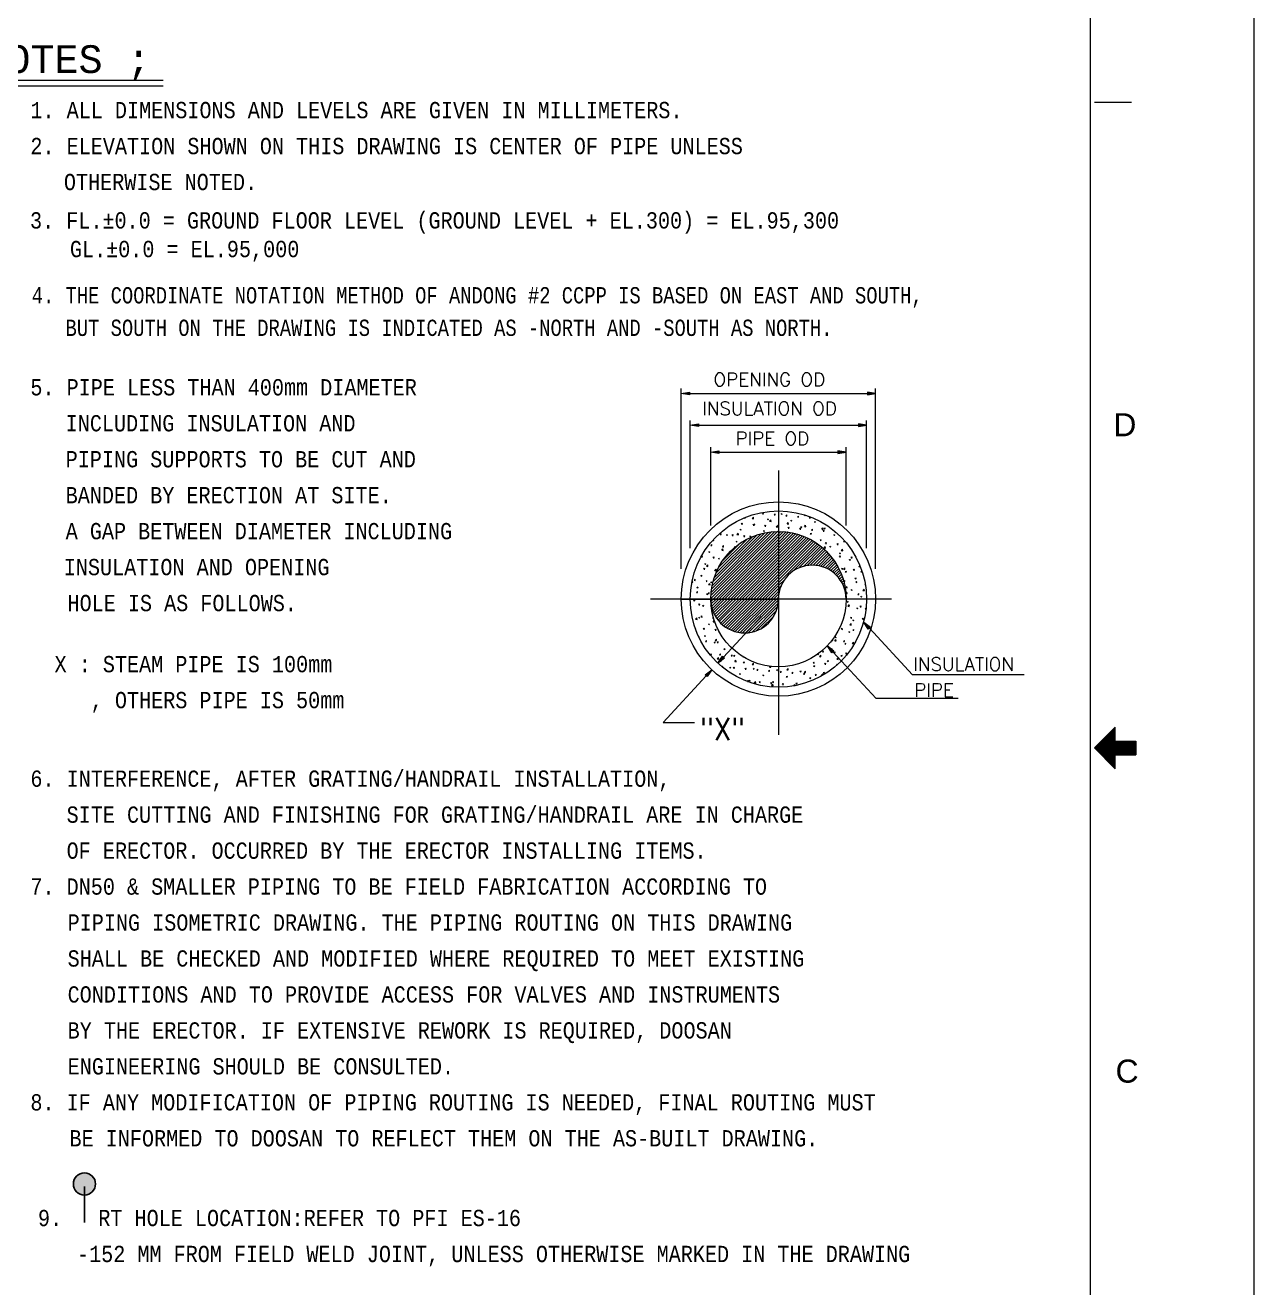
# Model space of a CAD drawing. Header units: inches. Extents: x 2203 to 3044, y -1 to 593.
# Drawn here: x 2855 to 3043.6, y 213.6 to 407.4 of the extents above; entities that cross this region are included whole.
import ezdxf
from ezdxf.enums import TextEntityAlignment as Align

# ---------------------------------------------------------------- set-up
doc = ezdxf.new("R2010")
doc.units = ezdxf.units.IN
doc.header["$MEASUREMENT"] = 0
for name, color, linetype in [('1', 7, 'Continuous'), ('13', 7, 'Continuous'), ('2', 2, 'Continuous'), ('3', 7, 'Continuous'), ('4', 7, 'Continuous'), ('BG 0 -1', 7, 'Continuous'), ('FRAME', 7, 'Continuous')]:
    doc.layers.add(name, color=color, linetype=linetype)
doc.styles.add('Arial', font='arial.ttf')
doc.styles.add('MONOTXT', font='MONOTXT.shx', dxfattribs={"width": 0.8})
doc.styles.add('ROMANS', font='romans.shx', dxfattribs={"width": 0.8})

msp = doc.modelspace()

# ---------------------------------------------------------------- hatches: boundary and pattern name
at = {"linetype": 'Continuous'}
msp.add_hatch(color=2, dxfattribs=at).paths.add_polyline_path([(2864.12, 231.21), (2864.27, 231.2), (2864.42, 231.18), (2864.56, 231.15), (2864.7, 231.1), (2864.84, 231.05), (2864.97, 230.98), (2865.1, 230.9), (2865.21, 230.81), (2865.32, 230.71), (2865.42, 230.6), (2865.51, 230.48), (2865.59, 230.36), (2865.66, 230.23), (2865.72, 230.09), (2865.76, 229.95), (2865.79, 229.81), (2865.81, 229.66), (2865.82, 229.51), (2865.81, 229.36), (2865.79, 229.22), (2865.76, 229.07), (2865.72, 228.93), (2865.66, 228.79), (2865.59, 228.66), (2865.51, 228.54), (2865.42, 228.42), (2865.32, 228.31), (2865.21, 228.21), (2865.1, 228.12), (2864.97, 228.04), (2864.84, 227.97), (2864.7, 227.92), (2864.56, 227.87), (2864.42, 227.84), (2864.27, 227.82), (2864.12, 227.82), (2863.98, 227.82), (2863.83, 227.84), (2863.68, 227.87), (2863.54, 227.92), (2863.41, 227.97), (2863.28, 228.04), (2863.15, 228.12), (2863.03, 228.21), (2862.92, 228.31), (2862.82, 228.42), (2862.73, 228.54), (2862.66, 228.66), (2862.59, 228.79), (2862.53, 228.93), (2862.49, 229.07), (2862.45, 229.22), (2862.43, 229.36), (2862.43, 229.51), (2862.43, 229.66), (2862.45, 229.81), (2862.49, 229.95), (2862.53, 230.09), (2862.59, 230.23), (2862.66, 230.36), (2862.73, 230.48), (2862.82, 230.6), (2862.92, 230.71), (2863.03, 230.81), (2863.15, 230.9), (2863.28, 230.98), (2863.41, 231.05), (2863.54, 231.1), (2863.68, 231.15), (2863.83, 231.18), (2863.98, 231.2)])
at = {"layer": '13', "linetype": 'Continuous', "lineweight": 0}
for points in [[(2956.96, 351.04), (2956.96, 350.62), (2955.71, 350.84)], [(2984.3, 351.04), (2984.3, 350.62), (2985.55, 350.84)], [(2958.35, 346.19), (2958.35, 345.77), (2957.1, 345.97)], [(2982.9, 346.19), (2982.9, 345.77), (2984.15, 345.97)], [(2961.49, 342.05), (2961.49, 341.62), (2960.24, 341.84)], [(2979.77, 342.05), (2979.77, 341.62), (2981.02, 341.84)]]:
    msp.add_hatch(color=4, dxfattribs=at).paths.add_polyline_path(points)
at = {"layer": '4', "linetype": 'Continuous', "lineweight": 0}
for points in [[(2984.42, 314.69), (2983.74, 315.75), (2984.74, 314.97)], [(2978.82, 311.04), (2978.14, 312.1), (2979.14, 311.32)], [(2962.35, 310.22), (2961.35, 309.45), (2962.05, 310.51)], [(2959.4, 307.66), (2960.4, 308.44), (2959.7, 307.39)]]:
    msp.add_hatch(color=4, dxfattribs=at).paths.add_polyline_path(points)

# ---------------------------------------------------------------- linework, layer by layer
at = {"color": 4, "linetype": 'Continuous', "lineweight": 0}
for p, q in [((2970.62, 334.21), (2970.62, 319.29)), ((2965.36, 331.75), (2965.47, 331.67)), ((2965.47, 331.67), (2965.52, 331.82)), ((2966.61, 331.65), (2966.8, 331.85)), ((2966.61, 331.65), (2966.82, 331.61)), ((2966.82, 331.61), (2966.8, 331.85)), ((2968.2, 332.36), (2968.31, 332.51)), ((2968.2, 332.36), (2968.35, 332.35)), ((2968.35, 332.35), (2968.31, 332.51)), ((2968.95, 331.56), (2969.12, 331.62)), ((2968.95, 331.56), (2969.07, 331.47)), ((2969.07, 331.47), (2969.12, 331.62)), ((2969.27, 331.24), (2969.47, 331.44)), ((2969.5, 331.2), (2969.47, 331.44)), ((2969.99, 332.21), (2970.11, 332.35)), ((2969.99, 332.21), (2970.14, 332.2)), ((2970.14, 332.2), (2970.11, 332.35)), ((2971.05, 332.36), (2971.22, 332.44)), ((2971.05, 332.36), (2971.17, 332.29)), ((2971.17, 332.29), (2971.22, 332.44)), ((2971.79, 332.05), (2971.9, 332.2)), ((2971.79, 332.05), (2971.94, 332.04)), ((2971.94, 332.04), (2971.9, 332.2)), ((2972.54, 331.36), (2972.71, 331.42)), ((2972.66, 331.27), (2972.71, 331.42)), ((2973.57, 331.89), (2973.7, 332.04)), ((2973.57, 331.89), (2973.72, 331.87)), ((2973.72, 331.87), (2973.7, 332.04)), ((2974.64, 332.16), (2974.7, 332.19)), ((2974.64, 332.16), (2974.76, 332.09)), ((2974.76, 332.09), (2974.79, 332.16)), ((2975.37, 331.74), (2975.49, 331.87)), ((2975.37, 331.74), (2975.51, 331.72)), ((2975.51, 331.72), (2975.49, 331.87)), ((2960.24, 319.36), (2970.55, 329.69)), ((2960.25, 319.82), (2970.1, 329.67)), ((2960.29, 320.3), (2969.62, 329.64)), ((2960.35, 320.8), (2969.12, 329.57)), ((2960.44, 321.34), (2968.59, 329.49)), ((2964.75, 329.95), (2964.92, 330.01)), ((2964.75, 329.95), (2964.87, 329.86)), ((2964.87, 329.86), (2964.92, 330.01)), ((2964.96, 330.8), (2965.07, 330.94)), ((2964.96, 330.8), (2965.11, 330.79)), ((2965.11, 330.79), (2965.07, 330.94)), ((2966.75, 330.64), (2966.87, 330.79)), ((2966.75, 330.64), (2966.9, 330.62)), ((2966.85, 330.75), (2967.02, 330.82)), ((2966.85, 330.75), (2966.97, 330.67)), ((2966.9, 330.62), (2966.87, 330.79)), ((2966.97, 330.67), (2967.02, 330.82)), ((2968.34, 329.75), (2968.51, 329.81)), ((2968.34, 329.75), (2968.46, 329.66)), ((2968.46, 329.66), (2968.51, 329.81)), ((2968.54, 330.49), (2968.66, 330.62)), ((2968.54, 330.49), (2968.69, 330.47)), ((2968.69, 330.47), (2968.66, 330.62)), ((2969.27, 331.24), (2969.5, 331.2)), ((2970.34, 330.32), (2970.46, 330.47)), ((2970.34, 330.32), (2970.49, 330.31)), ((2970.44, 330.55), (2970.61, 330.62)), ((2970.44, 330.55), (2970.56, 330.47)), ((2970.49, 330.31), (2970.46, 330.47)), ((2970.56, 330.47), (2970.61, 330.62)), ((2970.62, 329.31), (2970.99, 329.67)), ((2970.62, 328.87), (2971.41, 329.65)), ((2970.62, 328.44), (2971.81, 329.61)), ((2970.62, 327.99), (2972.2, 329.56)), ((2970.62, 327.55), (2972.57, 329.5)), ((2971.95, 330.82), (2972.14, 331.02)), ((2971.95, 330.82), (2972.16, 330.79)), ((2972.04, 329.59), (2972.11, 329.61)), ((2972.1, 329.57), (2972.11, 329.61)), ((2972.12, 330.17), (2972.25, 330.31)), ((2972.12, 330.17), (2972.27, 330.16)), ((2972.16, 330.79), (2972.14, 331.02)), ((2972.27, 330.16), (2972.25, 330.31)), ((2972.54, 331.36), (2972.66, 331.27)), ((2973.92, 330.01), (2974.04, 330.16)), ((2973.92, 330.01), (2974.07, 330)), ((2974.04, 330.35), (2974.21, 330.42)), ((2974.04, 330.35), (2974.16, 330.27)), ((2974.07, 330), (2974.04, 330.16)), ((2974.16, 330.27), (2974.21, 330.42)), ((2974.61, 330.41), (2974.81, 330.61)), ((2974.61, 330.41), (2974.84, 330.37)), ((2974.84, 330.37), (2974.81, 330.61)), ((2975.71, 329.86), (2975.84, 330)), ((2975.71, 329.86), (2975.86, 329.84)), ((2975.86, 329.84), (2975.84, 330)), ((2976.14, 331.16), (2976.31, 331.22)), ((2976.14, 331.16), (2976.26, 331.07)), ((2976.26, 331.07), (2976.31, 331.22)), ((2977.27, 330), (2977.47, 330.2)), ((2977.27, 330), (2977.5, 329.96)), ((2977.5, 329.96), (2977.47, 330.2)), ((2977.51, 329.7), (2977.62, 329.84)), ((2977.51, 329.7), (2977.66, 329.69)), ((2977.62, 330.15), (2977.8, 330.22)), ((2977.62, 330.15), (2977.75, 330.07)), ((2977.66, 329.69), (2977.62, 329.84)), ((2977.75, 330.07), (2977.8, 330.22)), ((2979.3, 329.54), (2979.36, 329.62)), ((2979.3, 329.54), (2979.45, 329.52)), ((2979.45, 329.52), (2979.45, 329.55)), ((2960.27, 327.51), (2960.39, 327.65)), ((2960.42, 327.5), (2960.39, 327.65)), ((2960.56, 328.32), (2960.67, 328.25)), ((2960.57, 321.91), (2968.01, 329.35)), ((2960.59, 328.35), (2960.72, 328.4)), ((2960.61, 319.29), (2970.62, 329.31)), ((2960.67, 328.25), (2960.72, 328.4)), ((2960.76, 322.54), (2967.39, 329.16)), ((2961.01, 323.24), (2966.69, 328.91)), ((2961.05, 319.29), (2970.62, 328.87)), ((2961.4, 324.06), (2965.86, 328.52)), ((2961.49, 319.29), (2970.62, 328.44)), ((2961.71, 329.22), (2961.84, 329.37)), ((2961.71, 329.22), (2961.86, 329.21)), ((2961.86, 329.21), (2961.84, 329.37)), ((2961.94, 319.29), (2970.62, 327.99)), ((2962.05, 325.16), (2964.76, 327.87)), ((2962.37, 319.29), (2970.62, 327.55)), ((2962.65, 329.14), (2962.82, 329.21)), ((2962.65, 329.14), (2962.77, 329.06)), ((2962.77, 329.06), (2962.82, 329.21)), ((2963.51, 329.07), (2963.62, 329.21)), ((2963.51, 329.07), (2963.66, 329.06)), ((2963.66, 329.06), (2963.62, 329.21)), ((2964.14, 328.14), (2964.31, 328.2)), ((2964.14, 328.14), (2964.26, 328.05)), ((2964.26, 328.05), (2964.31, 328.2)), ((2964.27, 329.21), (2964.46, 329.41)), ((2964.27, 329.21), (2964.49, 329.17)), ((2964.49, 329.17), (2964.46, 329.41)), ((2965.3, 328.91), (2965.42, 329.06)), ((2965.3, 328.91), (2965.45, 328.9)), ((2965.45, 328.9), (2965.42, 329.06)), ((2966.24, 328.94), (2966.41, 329.01)), ((2966.24, 328.94), (2966.36, 328.86)), ((2966.36, 328.86), (2966.41, 329.01)), ((2970.62, 327.1), (2972.95, 329.42)), ((2970.62, 326.66), (2973.3, 329.34)), ((2970.62, 326.22), (2973.65, 329.24)), ((2970.62, 325.77), (2973.97, 329.12)), ((2970.62, 325.34), (2974.3, 329.01)), ((2970.62, 324.9), (2974.62, 328.89)), ((2970.62, 324.45), (2974.92, 328.75)), ((2970.62, 324.01), (2975.22, 328.61)), ((2970.62, 323.57), (2975.52, 328.46)), ((2970.62, 323.12), (2975.8, 328.3)), ((2970.62, 322.69), (2976.09, 328.14)), ((2970.62, 322.25), (2976.35, 327.96)), ((2970.62, 321.8), (2976.61, 327.79)), ((2972.75, 323.49), (2976.87, 327.6)), ((2975.52, 329.35), (2975.7, 329.41)), ((2975.52, 329.35), (2975.65, 329.26)), ((2975.65, 329.26), (2975.7, 329.41)), ((2976.16, 328.09), (2976.19, 328.12)), ((2976.19, 328.07), (2976.19, 328.12)), ((2977.02, 328.34), (2977.2, 328.41)), ((2977.02, 328.34), (2977.14, 328.26)), ((2977.14, 328.26), (2977.2, 328.41)), ((2977.85, 327.82), (2977.97, 327.96)), ((2977.85, 327.82), (2978, 327.8)), ((2978, 327.8), (2977.97, 327.96)), ((2979.12, 329.15), (2979.3, 329.21)), ((2979.12, 329.15), (2979.25, 329.06)), ((2979.25, 329.06), (2979.3, 329.21)), ((2979.65, 327.66), (2979.77, 327.8)), ((2979.65, 327.66), (2979.8, 327.65)), ((2979.8, 327.65), (2979.77, 327.8)), ((2980.61, 328.14), (2980.79, 328.21)), ((2980.61, 328.14), (2980.74, 328.06)), ((2980.74, 328.06), (2980.79, 328.21)), ((2958.82, 325.79), (2958.95, 325.92)), ((2958.82, 325.79), (2958.97, 325.77)), ((2958.97, 325.77), (2958.95, 325.92)), ((2959.94, 326.52), (2960.11, 326.59)), ((2959.94, 326.52), (2960.06, 326.44)), ((2960.06, 326.44), (2960.11, 326.59)), ((2960.27, 327.51), (2960.42, 327.5)), ((2960.61, 325.62), (2960.74, 325.77)), ((2960.61, 325.62), (2960.76, 325.61)), ((2960.76, 325.61), (2960.74, 325.77)), ((2961.44, 325.51), (2961.61, 325.59)), ((2961.55, 325.44), (2961.61, 325.59)), ((2961.94, 326.77), (2962.12, 326.99)), ((2961.94, 326.77), (2962.16, 326.75)), ((2962.04, 327.32), (2962.21, 327.4)), ((2962.04, 327.32), (2962.16, 327.25)), ((2962.06, 327.35), (2962.19, 327.5)), ((2962.06, 327.35), (2962.21, 327.34)), ((2962.16, 326.75), (2962.12, 326.99)), ((2962.16, 327.25), (2962.21, 327.4)), ((2962.21, 327.34), (2962.19, 327.5)), ((2962.81, 319.29), (2970.62, 327.1)), ((2963.26, 319.29), (2970.62, 326.66)), ((2963.7, 319.29), (2970.62, 326.22)), ((2963.86, 327.19), (2963.97, 327.34)), ((2963.86, 327.19), (2963.87, 327.19)), ((2963.99, 327.29), (2963.97, 327.34)), ((2964.14, 319.29), (2970.62, 325.77)), ((2973.77, 324.07), (2977.12, 327.41)), ((2974.46, 324.31), (2977.36, 327.21)), ((2975.02, 324.42), (2977.6, 327)), ((2975.51, 324.47), (2977.82, 326.79)), ((2975.96, 324.49), (2978.05, 326.57)), ((2976.37, 324.46), (2978.26, 326.34)), ((2976.76, 324.4), (2978.47, 326.11)), ((2977.12, 324.32), (2978.67, 325.87)), ((2977.46, 324.22), (2978.87, 325.62)), ((2977.61, 327.15), (2977.81, 327.35)), ((2977.61, 327.15), (2977.84, 327.11)), ((2977.84, 327.11), (2977.81, 327.35)), ((2978.51, 327.34), (2978.69, 327.4)), ((2978.51, 327.34), (2978.64, 327.25)), ((2978.64, 327.25), (2978.69, 327.4)), ((2980, 326.32), (2980.17, 326.4)), ((2980, 326.32), (2980.12, 326.25)), ((2980, 325.79), (2980.11, 325.92)), ((2980, 325.79), (2980.15, 325.76)), ((2980.15, 325.76), (2980.11, 325.92)), ((2980.12, 326.25), (2980.17, 326.4)), ((2980.27, 326.74), (2980.47, 326.94)), ((2980.27, 326.74), (2980.5, 326.7)), ((2980.5, 326.7), (2980.47, 326.94)), ((2981.79, 325.62), (2981.91, 325.76)), ((2981.79, 325.62), (2981.94, 325.61)), ((2981.94, 325.61), (2981.91, 325.76)), ((2959.17, 323.9), (2959.29, 324.05)), ((2959.17, 323.9), (2959.32, 323.89)), ((2959.32, 323.89), (2959.29, 324.05)), ((2959.32, 324.71), (2959.5, 324.77)), ((2959.32, 324.71), (2959.45, 324.62)), ((2959.45, 324.62), (2959.5, 324.77)), ((2959.6, 324.35), (2959.79, 324.55)), ((2959.6, 324.35), (2959.82, 324.31)), ((2959.82, 324.31), (2959.79, 324.55)), ((2960.82, 323.7), (2961, 323.77)), ((2960.82, 323.7), (2960.95, 323.62)), ((2960.95, 323.62), (2961, 323.77)), ((2960.96, 323.75), (2961.09, 323.89)), ((2960.96, 323.75), (2961.11, 323.74)), ((2961.11, 323.74), (2961.09, 323.89)), ((2961.44, 325.51), (2961.55, 325.44)), ((2964.59, 319.29), (2970.62, 325.34)), ((2965.02, 319.29), (2970.62, 324.9)), ((2965.47, 319.29), (2970.62, 324.45)), ((2965.91, 319.29), (2970.62, 324.01)), ((2977.79, 324.1), (2979.06, 325.37)), ((2978.1, 323.96), (2979.24, 325.11)), ((2978.39, 323.81), (2979.41, 324.84)), ((2978.66, 323.65), (2979.59, 324.56)), ((2978.92, 323.46), (2979.74, 324.29)), ((2979.16, 323.27), (2979.9, 324)), ((2979.4, 323.06), (2980.04, 323.7)), ((2980.34, 323.9), (2980.46, 324.05)), ((2980.34, 323.9), (2980.49, 323.89)), ((2980.49, 323.89), (2980.46, 324.05)), ((2980.61, 323.89), (2980.8, 324.09)), ((2980.61, 323.89), (2980.84, 323.85)), ((2980.84, 323.85), (2980.8, 324.09)), ((2981.5, 325.32), (2981.67, 325.39)), ((2981.5, 325.32), (2981.62, 325.24)), ((2981.62, 325.24), (2981.67, 325.39)), ((2982.14, 323.75), (2982.26, 323.89)), ((2982.14, 323.75), (2982.29, 323.72)), ((2982.29, 323.72), (2982.26, 323.89)), ((2982.99, 324.31), (2983.16, 324.39)), ((2982.99, 324.31), (2983.11, 324.24)), ((2983.11, 324.24), (2983.16, 324.37)), ((2957.36, 321.9), (2957.49, 321.87)), ((2957.39, 322.04), (2957.45, 322.11)), ((2957.49, 321.87), (2957.45, 322.11)), ((2957.72, 322.17), (2957.85, 322.32)), ((2957.72, 322.17), (2957.87, 322.16)), ((2957.87, 322.16), (2957.85, 322.32)), ((2958.72, 322.9), (2958.9, 322.96)), ((2958.72, 322.9), (2958.85, 322.81)), ((2958.85, 322.81), (2958.9, 322.96)), ((2959.52, 322.02), (2959.64, 322.16)), ((2959.52, 322.02), (2959.66, 322.01)), ((2959.66, 322.01), (2959.64, 322.16)), ((2960.21, 321.89), (2960.39, 321.96)), ((2960.21, 321.89), (2960.34, 321.81)), ((2960.34, 321.81), (2960.39, 321.96)), ((2966.35, 319.29), (2970.62, 323.57)), ((2966.8, 319.29), (2970.62, 323.12)), ((2967.24, 319.29), (2970.62, 322.69)), ((2967.67, 319.29), (2970.62, 322.25)), ((2968.12, 319.29), (2970.62, 321.8)), ((2970.62, 321.36), (2971.64, 322.36)), ((2979.62, 322.84), (2980.17, 323.4)), ((2979.82, 322.6), (2980.3, 323.09)), ((2980.02, 322.35), (2980.42, 322.76)), ((2980.2, 322.09), (2980.54, 322.42)), ((2980.36, 321.81), (2980.64, 322.09)), ((2980.51, 321.52), (2980.72, 321.74)), ((2980.69, 322.02), (2980.81, 322.16)), ((2980.69, 322.02), (2980.84, 322.01)), ((2980.84, 322.01), (2980.81, 322.16)), ((2980.89, 323.51), (2981.06, 323.57)), ((2980.89, 323.51), (2981.01, 323.42)), ((2981.01, 323.42), (2981.06, 323.57)), ((2982.37, 322.5), (2982.55, 322.57)), ((2982.37, 322.5), (2982.5, 322.42)), ((2982.49, 321.86), (2982.6, 322.01)), ((2982.49, 321.86), (2982.64, 321.85)), ((2982.5, 322.42), (2982.55, 322.57)), ((2982.64, 321.85), (2982.6, 322.01)), ((2983.27, 323.47), (2983.44, 323.64)), ((2983.27, 323.47), (2983.5, 323.44)), ((2983.5, 323.44), (2983.5, 323.45)), ((2958.07, 320.3), (2958.19, 320.44)), ((2958.07, 320.3), (2958.22, 320.29)), ((2958.11, 321.09), (2958.29, 321.15)), ((2958.11, 321.09), (2958.24, 321)), ((2958.22, 320.29), (2958.19, 320.44)), ((2958.24, 321), (2958.29, 321.15)), ((2959.61, 320.07), (2959.79, 320.15)), ((2959.61, 320.07), (2959.72, 320)), ((2959.72, 320), (2959.79, 320.15)), ((2959.86, 320.14), (2959.99, 320.29)), ((2959.86, 320.14), (2960.01, 320.12)), ((2959.92, 321.5), (2960.12, 321.7)), ((2959.92, 321.5), (2960.15, 321.46)), ((2960.01, 320.12), (2959.99, 320.29)), ((2960.15, 321.46), (2960.12, 321.7)), ((2968.56, 319.29), (2970.62, 321.36)), ((2969, 319.29), (2970.62, 320.92)), ((2969.45, 319.29), (2970.62, 320.47)), ((2969.89, 319.29), (2970.62, 320.04)), ((2970.62, 320.92), (2971.05, 321.34)), ((2970.62, 320.47), (2970.81, 320.66)), ((2970.62, 320.04), (2970.69, 320.1)), ((2980.65, 321.21), (2980.81, 321.37)), ((2980.76, 320.89), (2980.87, 321)), ((2980.86, 320.55), (2980.94, 320.61)), ((2980.94, 321.04), (2981.14, 321.24)), ((2980.94, 321.04), (2981.16, 321)), ((2980.94, 320.19), (2980.97, 320.22)), ((2981, 319.8), (2981.01, 319.81)), ((2981.04, 320.14), (2981.16, 320.29)), ((2981.04, 320.14), (2981.19, 320.12)), ((2981.16, 321), (2981.14, 321.24)), ((2981.19, 320.12), (2981.16, 320.29)), ((2981.77, 320.69), (2981.95, 320.76)), ((2981.77, 320.69), (2981.9, 320.6)), ((2981.9, 320.6), (2981.95, 320.76)), ((2982.82, 319.99), (2982.95, 320.12)), ((2982.82, 319.99), (2982.97, 319.97)), ((2982.97, 319.97), (2982.95, 320.12)), ((2983.61, 320.62), (2983.8, 320.82)), ((2983.61, 320.62), (2983.84, 320.59)), ((2983.84, 320.59), (2983.8, 320.82)), ((2983.87, 321.5), (2983.96, 321.54)), ((2983.87, 321.5), (2983.99, 321.41)), ((2955.71, 319.29), (2970.62, 319.29)), ((2957.5, 319.27), (2957.56, 319.3)), ((2957.5, 319.27), (2957.62, 319.19)), ((2957.56, 319.3), (2957.67, 319.34)), ((2957.59, 319.06), (2957.79, 319.26)), ((2957.59, 319.06), (2957.81, 319.02)), ((2957.62, 319.19), (2957.66, 319.3)), ((2957.66, 319.3), (2957.67, 319.34)), ((2957.81, 319.02), (2957.79, 319.26)), ((2958.42, 318.41), (2958.54, 318.56)), ((2958.42, 318.41), (2958.57, 318.4)), ((2958.57, 318.4), (2958.54, 318.56)), ((2959, 318.26), (2959.17, 318.34)), ((2959, 318.26), (2959.12, 318.19)), ((2959.12, 318.19), (2959.17, 318.34)), ((2960.21, 318.26), (2960.29, 318.35)), ((2960.21, 318.26), (2960.29, 318.25)), ((2960.25, 318.94), (2960.61, 319.29)), ((2960.3, 318.54), (2961.05, 319.29)), ((2960.36, 318.16), (2961.49, 319.29)), ((2960.45, 317.81), (2961.94, 319.29)), ((2960.56, 317.49), (2962.37, 319.29)), ((2960.69, 317.17), (2962.81, 319.29)), ((2960.84, 316.87), (2963.26, 319.29)), ((2961, 316.59), (2963.7, 319.29)), ((2961.17, 316.32), (2964.14, 319.29)), ((2961.36, 316.07), (2964.59, 319.29)), ((2961.56, 315.82), (2965.02, 319.29)), ((2961.77, 315.6), (2965.47, 319.29)), ((2962.01, 315.39), (2965.91, 319.29)), ((2962.25, 315.19), (2966.35, 319.29)), ((2962.5, 315), (2966.8, 319.29)), ((2962.77, 314.82), (2967.24, 319.29)), ((2963.06, 314.67), (2967.67, 319.29)), ((2963.36, 314.54), (2968.12, 319.29)), ((2963.67, 314.4), (2968.56, 319.29)), ((2964.01, 314.3), (2969, 319.29)), ((2964.36, 314.21), (2969.45, 319.29)), ((2964.74, 314.15), (2969.89, 319.29)), ((2965.14, 314.11), (2970.32, 319.29)), ((2965.57, 314.1), (2970.62, 319.15)), ((2966.05, 314.14), (2970.59, 318.67)), ((2966.59, 314.22), (2970.5, 318.14)), ((2970.32, 319.29), (2970.62, 319.59)), ((2970.62, 319.59), (2970.64, 319.6)), ((2981.02, 319.3), (2985.55, 319.3)), ((2981.16, 318.87), (2981.34, 318.95)), ((2981.16, 318.87), (2981.29, 318.79)), ((2981.27, 318.19), (2981.47, 318.39)), ((2981.27, 318.19), (2981.5, 318.15)), ((2981.29, 318.79), (2981.34, 318.95)), ((2981.39, 318.26), (2981.5, 318.4)), ((2981.39, 318.26), (2981.54, 318.25)), ((2981.5, 318.15), (2981.47, 318.39)), ((2981.54, 318.25), (2981.5, 318.4)), ((2982.65, 317.87), (2982.82, 317.94)), ((2982.65, 317.87), (2982.77, 317.79)), ((2982.77, 317.79), (2982.82, 317.94)), ((2983.17, 318.1), (2983.3, 318.25)), ((2983.17, 318.1), (2983.32, 318.09)), ((2983.26, 319.69), (2983.44, 319.75)), ((2983.26, 319.69), (2983.39, 319.6)), ((2983.32, 318.09), (2983.3, 318.25)), ((2983.39, 319.6), (2983.44, 319.75)), ((2983.94, 317.77), (2984.09, 317.92)), ((2957.92, 316.21), (2958.12, 316.41)), ((2957.92, 316.21), (2958.15, 316.17)), ((2958.15, 316.17), (2958.12, 316.41)), ((2958.39, 316.45), (2958.56, 316.52)), ((2958.39, 316.45), (2958.51, 316.36)), ((2958.51, 316.36), (2958.56, 316.52)), ((2958.76, 316.54), (2958.89, 316.69)), ((2958.76, 316.54), (2958.91, 316.52)), ((2958.91, 316.52), (2958.89, 316.69)), ((2960.56, 316.37), (2960.62, 316.46)), ((2960.56, 316.37), (2960.66, 316.37)), ((2960.59, 315.8), (2960.77, 315.99)), ((2960.81, 315.76), (2960.79, 315.95)), ((2967.22, 314.41), (2970.31, 317.51)), ((2968.05, 314.81), (2969.92, 316.67)), ((2981.72, 316.37), (2981.85, 316.52)), ((2981.72, 316.37), (2981.87, 316.36)), ((2981.87, 316.36), (2981.85, 316.52)), ((2982.05, 316.06), (2982.22, 316.12)), ((2982.05, 316.06), (2982.17, 315.97)), ((2982.17, 315.97), (2982.22, 316.12)), ((2983.52, 316.22), (2983.65, 316.36)), ((2983.52, 316.22), (2983.67, 316.21)), ((2983.67, 316.21), (2983.65, 316.36)), ((2983.94, 317.77), (2984.06, 317.75)), ((2957.91, 314.69), (2957.96, 314.71)), ((2957.94, 314.64), (2957.96, 314.71)), ((2959.11, 314.66), (2959.24, 314.8)), ((2959.11, 314.66), (2959.26, 314.65)), ((2959.26, 314.65), (2959.24, 314.8)), ((2959.89, 315.45), (2960.06, 315.51)), ((2959.89, 315.45), (2960.01, 315.36)), ((2960.01, 315.36), (2960.06, 315.51)), ((2960.59, 315.8), (2960.81, 315.76)), ((2960.91, 314.5), (2961.02, 314.65)), ((2960.91, 314.5), (2961.05, 314.49)), ((2961.05, 314.49), (2961.02, 314.65)), ((2961.37, 314.44), (2961.42, 314.46)), ((2961.37, 314.44), (2961.47, 314.36)), ((2980.29, 314.65), (2980.4, 314.8)), ((2980.29, 314.65), (2980.44, 314.64)), ((2980.44, 314.64), (2980.4, 314.8)), ((2981.44, 314.25), (2981.61, 314.31)), ((2981.44, 314.25), (2981.56, 314.16)), ((2981.56, 314.16), (2981.61, 314.31)), ((2981.6, 315.34), (2981.8, 315.54)), ((2981.6, 315.34), (2981.82, 315.3)), ((2981.82, 315.3), (2981.8, 315.54)), ((2982.07, 314.5), (2982.2, 314.64)), ((2982.07, 314.5), (2982.22, 314.49)), ((2982.22, 314.49), (2982.2, 314.64)), ((2958.4, 313.51), (2958.45, 313.56)), ((2958.47, 313.36), (2958.45, 313.56)), ((2959.27, 313.64), (2959.45, 313.7)), ((2959.27, 313.64), (2959.4, 313.55)), ((2959.4, 313.55), (2959.45, 313.7)), ((2959.46, 312.77), (2959.57, 312.92)), ((2959.46, 312.77), (2959.61, 312.76)), ((2959.61, 312.76), (2959.57, 312.92)), ((2960.76, 312.62), (2960.94, 312.7)), ((2960.76, 312.62), (2960.89, 312.54)), ((2960.89, 312.54), (2960.94, 312.7)), ((2960.92, 312.95), (2961.11, 313.15)), ((2960.92, 312.95), (2961.15, 312.91)), ((2961.15, 312.91), (2961.11, 313.15)), ((2961.25, 312.62), (2961.37, 312.76)), ((2961.25, 312.62), (2961.4, 312.61)), ((2961.4, 312.61), (2961.37, 312.76)), ((2978.85, 312.94), (2978.99, 312.92)), ((2978.92, 313.02), (2978.96, 313.07)), ((2978.99, 312.92), (2978.96, 313.07)), ((2979.27, 312.9), (2979.46, 313.1)), ((2979.27, 312.9), (2979.49, 312.86)), ((2979.34, 313.44), (2979.51, 313.5)), ((2979.34, 313.44), (2979.46, 313.35)), ((2979.46, 313.35), (2979.51, 313.5)), ((2979.49, 312.86), (2979.46, 313.1)), ((2980.62, 312.77), (2980.75, 312.91)), ((2980.62, 312.77), (2980.77, 312.76)), ((2980.77, 312.76), (2980.75, 312.91)), ((2980.82, 312.44), (2981, 312.5)), ((2980.82, 312.44), (2980.95, 312.35)), ((2980.95, 312.35), (2981, 312.5)), ((2981.94, 312.49), (2982.14, 312.69)), ((2981.94, 312.49), (2982.16, 312.45)), ((2982.16, 312.45), (2982.14, 312.69)), ((2959.94, 311.01), (2959.92, 311.04)), ((2960.16, 310.81), (2960.34, 310.87)), ((2960.16, 310.81), (2960.29, 310.72)), ((2960.29, 310.72), (2960.34, 310.87)), ((2961.25, 310.1), (2961.45, 310.3)), ((2961.25, 310.1), (2961.47, 310.06)), ((2961.47, 310.06), (2961.45, 310.3)), ((2961.6, 310.74), (2961.72, 310.89)), ((2961.6, 310.74), (2961.75, 310.72)), ((2961.75, 310.72), (2961.72, 310.89)), ((2962.26, 311.62), (2962.44, 311.69)), ((2962.26, 311.62), (2962.39, 311.54)), ((2962.39, 311.54), (2962.44, 311.69)), ((2963.39, 310.59), (2963.51, 310.72)), ((2963.39, 310.59), (2963.54, 310.57)), ((2963.54, 310.57), (2963.51, 310.72)), ((2963.75, 310.61), (2963.92, 310.67)), ((2963.75, 310.61), (2963.87, 310.52)), ((2963.87, 310.52), (2963.92, 310.67)), ((2965.19, 310.42), (2965.2, 310.44)), ((2965.19, 310.42), (2965.21, 310.42)), ((2976.64, 310.81), (2976.75, 310.74)), ((2976.66, 310.82), (2976.8, 310.89)), ((2976.75, 310.74), (2976.8, 310.89)), ((2976.94, 310.46), (2977.12, 310.66)), ((2976.94, 310.46), (2977.15, 310.42)), ((2977.15, 310.42), (2977.12, 310.66)), ((2977.39, 311.21), (2977.51, 311.35)), ((2977.39, 311.21), (2977.54, 311.2)), ((2977.54, 311.2), (2977.51, 311.35)), ((2978.72, 311.62), (2978.9, 311.69)), ((2978.72, 311.62), (2978.85, 311.54)), ((2978.85, 311.54), (2978.9, 311.69)), ((2979.19, 311.05), (2979.3, 311.2)), ((2979.19, 311.05), (2979.34, 311.04)), ((2979.34, 311.04), (2979.3, 311.2)), ((2979.6, 310.05), (2979.8, 310.25)), ((2979.82, 310.01), (2979.8, 310.25)), ((2980.22, 310.62), (2980.4, 310.69)), ((2980.22, 310.62), (2980.35, 310.54)), ((2980.35, 310.54), (2980.4, 310.69)), ((2980.97, 310.9), (2981.1, 311.04)), ((2980.97, 310.9), (2981.12, 310.89)), ((2981.12, 310.89), (2981.1, 311.04)), ((2961.65, 309.81), (2961.82, 309.87)), ((2961.65, 309.81), (2961.77, 309.72)), ((2961.77, 309.72), (2961.82, 309.87)), ((2961.97, 308.9), (2962.06, 309)), ((2962.04, 308.85), (2962.1, 308.85)), ((2962.1, 308.85), (2962.06, 309)), ((2963.14, 308.8), (2963.31, 308.86)), ((2963.14, 308.8), (2963.26, 308.71)), ((2963.26, 308.71), (2963.31, 308.86)), ((2963.74, 308.7), (2963.86, 308.85)), ((2963.74, 308.7), (2963.89, 308.69)), ((2963.89, 308.69), (2963.86, 308.85)), ((2963.92, 309.69), (2964.11, 309.89)), ((2963.92, 309.69), (2964.15, 309.65)), ((2964.15, 309.65), (2964.11, 309.89)), ((2965.24, 309.61), (2965.41, 309.67)), ((2965.24, 309.61), (2965.36, 309.52)), ((2965.36, 309.52), (2965.41, 309.67)), ((2965.54, 308.55), (2965.65, 308.69)), ((2965.54, 308.55), (2965.69, 308.54)), ((2965.69, 308.54), (2965.65, 308.69)), ((2966.59, 309.27), (2966.79, 309.47)), ((2966.59, 309.27), (2966.81, 309.24)), ((2966.74, 308.6), (2966.91, 308.66)), ((2966.74, 308.6), (2966.86, 308.51)), ((2966.81, 309.24), (2966.79, 309.47)), ((2966.86, 308.51), (2966.91, 308.66)), ((2967.32, 308.39), (2967.45, 308.54)), ((2967.32, 308.39), (2967.47, 308.37)), ((2967.47, 308.37), (2967.45, 308.54)), ((2969.12, 308.24), (2969.24, 308.37)), ((2969.12, 308.24), (2969.27, 308.21)), ((2969.27, 308.21), (2969.24, 308.37)), ((2969.26, 308.86), (2969.37, 308.97)), ((2969.26, 308.86), (2969.49, 308.82)), ((2969.49, 308.82), (2969.46, 308.96)), ((2970.32, 308.4), (2970.5, 308.46)), ((2970.32, 308.4), (2970.45, 308.31)), ((2970.45, 308.31), (2970.5, 308.46)), ((2970.91, 308.07), (2971.04, 308.21)), ((2971.06, 308.06), (2971.04, 308.21)), ((2971.92, 308.44), (2972.12, 308.65)), ((2971.92, 308.44), (2972.15, 308.41)), ((2972.15, 308.41), (2972.12, 308.65)), ((2973.92, 308.2), (2974.1, 308.26)), ((2973.92, 308.2), (2974.05, 308.11)), ((2974.05, 308.11), (2974.1, 308.26)), ((2974.6, 308.02), (2974.79, 308.24)), ((2974.81, 308), (2974.79, 308.24)), ((2975.95, 309.49), (2976.06, 309.62)), ((2975.95, 309.49), (2976.1, 309.47)), ((2976.02, 309.01), (2976.2, 309.07)), ((2976.02, 309.01), (2976.15, 308.92)), ((2976.1, 309.47), (2976.06, 309.62)), ((2976.15, 308.92), (2976.2, 309.07)), ((2977.74, 309.32), (2977.86, 309.47)), ((2977.74, 309.32), (2977.89, 309.31)), ((2977.89, 309.31), (2977.86, 309.47)), ((2978.12, 309.81), (2978.3, 309.87)), ((2978.12, 309.81), (2978.25, 309.72)), ((2978.25, 309.72), (2978.3, 309.87)), ((2979.54, 309.17), (2979.65, 309.31)), ((2979.54, 309.17), (2979.6, 309.16)), ((2979.6, 310.05), (2979.82, 310.01)), ((2979.66, 309.22), (2979.65, 309.31)), ((2964.64, 307.8), (2964.81, 307.86)), ((2964.64, 307.8), (2964.76, 307.71)), ((2964.76, 307.71), (2964.81, 307.86)), ((2965.87, 306.66), (2966, 306.81)), ((2965.87, 306.66), (2966.02, 306.65)), ((2966.02, 306.65), (2966, 306.81)), ((2966.12, 306.79), (2966.3, 306.85)), ((2966.12, 306.79), (2966.25, 306.7)), ((2966.25, 306.7), (2966.3, 306.85)), ((2966.92, 306.42), (2967.11, 306.62)), ((2966.92, 306.42), (2967.15, 306.39)), ((2967.15, 306.39), (2967.11, 306.62)), ((2967.67, 306.51), (2967.8, 306.65)), ((2967.67, 306.51), (2967.82, 306.5)), ((2967.82, 306.5), (2967.8, 306.65)), ((2968.22, 307.6), (2968.4, 307.66)), ((2968.22, 307.6), (2968.35, 307.51)), ((2968.35, 307.51), (2968.4, 307.66)), ((2969.46, 306.35), (2969.59, 306.5)), ((2969.46, 306.35), (2969.61, 306.34)), ((2969.61, 306.34), (2969.59, 306.5)), ((2969.59, 306.01), (2969.79, 306.21)), ((2969.72, 306.59), (2969.9, 306.65)), ((2969.72, 306.59), (2969.85, 306.5)), ((2969.81, 305.97), (2969.79, 306.21)), ((2969.85, 306.5), (2969.9, 306.65)), ((2970.91, 308.07), (2971.06, 308.06)), ((2971.26, 306.2), (2971.37, 306.34)), ((2971.41, 306.19), (2971.37, 306.34)), ((2971.82, 307.39), (2972, 307.46)), ((2971.82, 307.39), (2971.95, 307.31)), ((2971.95, 307.31), (2972, 307.46)), ((2972.7, 307.91), (2972.82, 308.06)), ((2972.7, 307.91), (2972.85, 307.9)), ((2972.85, 307.9), (2972.82, 308.06)), ((2973.31, 306.39), (2973.49, 306.45)), ((2973.31, 306.39), (2973.44, 306.3)), ((2973.44, 306.3), (2973.49, 306.45)), ((2974.5, 307.76), (2974.62, 307.9)), ((2974.5, 307.76), (2974.65, 307.75)), ((2974.6, 308.02), (2974.81, 308)), ((2974.65, 307.75), (2974.62, 307.9)), ((2975.41, 307.19), (2975.59, 307.26)), ((2975.41, 307.19), (2975.54, 307.11)), ((2975.54, 307.11), (2975.59, 307.26)), ((2976.29, 307.6), (2976.41, 307.75)), ((2976.29, 307.6), (2976.44, 307.59)), ((2976.44, 307.59), (2976.41, 307.75)), ((2977.26, 307.61), (2977.46, 307.82)), ((2977.26, 307.61), (2977.41, 307.59)), ((2977.47, 307.64), (2977.46, 307.82)), ((2977.51, 308), (2977.69, 308.06)), ((2977.51, 308), (2977.64, 307.91)), ((2977.64, 307.91), (2977.69, 308.06)), ((2969.59, 306.01), (2969.81, 305.97)), ((2971.26, 306.2), (2971.41, 306.19)), ((2973.05, 306.04), (2973.17, 306.17)), ((2973.05, 306.04), (2973.2, 306.02)), ((2973.2, 306.02), (2973.17, 306.17))]:
    msp.add_line(p, q, dxfattribs=at)
at = {"color": 2}
msp.add_line((2864.12, 223.61), (2864.12, 229.12), dxfattribs=at)
at = {"color": 2, "linetype": 'Continuous'}
msp.add_circle((2864.12, 229.51), 1.7, dxfattribs=at)
at = {"color": 4, "linetype": 'Continuous', "lineweight": 0}
for centre, start, end in [((2975.82, 319.29), 0, 180), ((2965.43, 319.29), 180, 0)]:
    msp.add_arc(centre, 5.2, start, end, dxfattribs=at)
at = {"layer": '1', "color": 4, "linetype": 'Continuous', "lineweight": 0}
for p, q in [((2848.42, 398.94), (2876.21, 398.94)), ((2848.42, 398.05), (2876.21, 398.05)), ((2970.62, 339.02), (2970.62, 298.47)), ((2988, 319.29), (2950.99, 319.29))]:
    msp.add_line(p, q, dxfattribs=at)
at = {"layer": '13', "color": 4, "linetype": 'Continuous', "lineweight": 0}
for p, q in [((2955.71, 323.91), (2955.71, 351.59)), ((2956.96, 350.84), (2984.3, 350.84)), ((2985.55, 323.91), (2985.55, 351.59)), ((2957.1, 327.09), (2957.1, 346.72)), ((2958.35, 345.97), (2982.9, 345.97)), ((2984.15, 327.09), (2984.15, 346.72)), ((2960.24, 330.57), (2960.24, 342.59)), ((2961.49, 341.84), (2979.77, 341.84)), ((2981.02, 330.57), (2981.02, 342.59))]:
    msp.add_line(p, q, dxfattribs=at)
at = {"layer": '13', "color": 4, "linetype": 'Continuous', "lineweight": 0, "flags": 128}
for points in [[(2956.96, 351.04), (2956.96, 350.62), (2955.71, 350.84)], [(2984.3, 351.04), (2984.3, 350.62), (2985.55, 350.84)], [(2958.35, 346.19), (2958.35, 345.77), (2957.1, 345.97)], [(2982.9, 346.19), (2982.9, 345.77), (2984.15, 345.97)], [(2961.49, 342.05), (2961.49, 341.62), (2960.24, 341.84)], [(2979.77, 342.05), (2979.77, 341.62), (2981.02, 341.84)]]:
    msp.add_lwpolyline(points, close=True, dxfattribs=at)
at = {"layer": '3', "color": 4, "linetype": 'Continuous', "lineweight": 0}
for radius in [14.91, 13.53, 10.39]:
    msp.add_circle((2970.63, 319.29), radius, dxfattribs=at)
at = {"layer": '4', "color": 4, "linetype": 'Continuous', "lineweight": 0}
for p, q in [((2962.2, 310.37), (2967.97, 316.62)), ((2984.59, 314.82), (2991.21, 307.67)), ((2978.99, 311.17), (2985.61, 304.01)), ((3008.34, 307.67), (2991.21, 307.67)), ((2998.24, 304.01), (2985.61, 304.01))]:
    msp.add_line(p, q, dxfattribs=at)
at = {"layer": '4', "color": 4, "linetype": 'Continuous', "lineweight": 0, "flags": 128}
for points in [[(2984.42, 314.69), (2983.74, 315.75), (2984.74, 314.97)], [(2978.82, 311.04), (2978.14, 312.1), (2979.14, 311.32)], [(2962.35, 310.22), (2961.35, 309.45), (2962.05, 310.51)], [(2959.4, 307.66), (2960.4, 308.44), (2959.7, 307.39)]]:
    msp.add_lwpolyline(points, close=True, dxfattribs=at)
msp.add_lwpolyline([(2959.55, 307.52), (2952.92, 300.36), (2957.76, 300.36)], dxfattribs=at)
at = {"layer": 'BG 0 -1', "color": 7, "linetype": 'Continuous', "lineweight": 9}
for p, q in [((3043.58, 593), (3043.58, -1)), ((3018.52, 17.11), (3018.52, 575.75)), ((3019.14, 395.57), (3024.8, 395.57)), ((3022.31, 299.61), (3019.13, 296.43)), ((3024.33, 295.36), (3021.2, 298.5)), ((3022.31, 297.51), (3021.26, 298.56)), ((3022.31, 297.63), (3021.32, 298.62)), ((3022.31, 297.76), (3021.38, 298.68)), ((3022.31, 297.88), (3021.45, 298.75)), ((3022.31, 298.01), (3021.51, 298.81)), ((3022.31, 298.13), (3021.57, 298.87)), ((3022.31, 298.26), (3021.63, 298.93)), ((3022.31, 298.38), (3021.7, 299)), ((3022.31, 298.51), (3021.76, 299.06)), ((3022.31, 298.63), (3021.82, 299.12)), ((3022.31, 298.76), (3021.88, 299.18)), ((3022.31, 298.88), (3021.95, 299.25)), ((3022.31, 299.01), (3022.01, 299.31)), ((3022.31, 299.13), (3022.07, 299.37)), ((3022.31, 299.26), (3022.13, 299.43)), ((3022.31, 299.38), (3022.2, 299.5)), ((3022.31, 299.51), (3022.26, 299.56)), ((3022.31, 297.49), (3022.31, 299.61)), ((3022.31, 293.51), (3019.26, 296.56)), ((3022.31, 293.63), (3019.32, 296.62)), ((3022.31, 293.76), (3019.38, 296.68)), ((3022.31, 293.88), (3019.45, 296.75)), ((3022.31, 294.01), (3019.51, 296.81)), ((3022.31, 294.13), (3019.57, 296.87)), ((3022.31, 294.26), (3019.63, 296.93)), ((3022.31, 294.38), (3019.7, 297)), ((3022.31, 294.51), (3019.76, 297.06)), ((3022.31, 294.63), (3019.82, 297.12)), ((3022.31, 294.76), (3019.88, 297.18)), ((3022.31, 294.88), (3019.95, 297.25)), ((3022.31, 295.01), (3020.01, 297.31)), ((3022.31, 295.13), (3020.07, 297.37)), ((3022.31, 295.26), (3020.13, 297.43)), ((3022.33, 295.36), (3020.2, 297.5)), ((3022.45, 295.36), (3020.26, 297.56)), ((3022.58, 295.36), (3020.32, 297.62)), ((3022.7, 295.36), (3020.38, 297.68)), ((3022.83, 295.36), (3020.45, 297.75)), ((3022.95, 295.36), (3020.51, 297.81)), ((3023.08, 295.36), (3020.57, 297.87)), ((3023.2, 295.36), (3020.63, 297.93)), ((3023.33, 295.36), (3020.7, 298)), ((3023.45, 295.36), (3020.76, 298.06)), ((3023.58, 295.36), (3020.82, 298.12)), ((3023.7, 295.36), (3020.88, 298.18)), ((3023.83, 295.36), (3020.95, 298.25)), ((3023.95, 295.36), (3021.01, 298.31)), ((3024.08, 295.36), (3021.07, 298.37)), ((3024.2, 295.36), (3021.13, 298.43)), ((3022.31, 297.49), (3025.49, 297.49)), ((3024.45, 295.36), (3022.33, 297.49)), ((3024.58, 295.36), (3022.46, 297.49)), ((3024.7, 295.36), (3022.58, 297.49)), ((3024.83, 295.36), (3022.71, 297.49)), ((3024.95, 295.36), (3022.83, 297.49)), ((3025.08, 295.36), (3022.96, 297.49)), ((3025.2, 295.36), (3023.08, 297.49)), ((3025.33, 295.36), (3023.21, 297.49)), ((3025.45, 295.36), (3023.33, 297.49)), ((3025.49, 295.45), (3023.46, 297.49)), ((3025.49, 295.58), (3023.58, 297.49)), ((3025.49, 295.7), (3023.71, 297.49)), ((3025.49, 295.83), (3023.83, 297.49)), ((3025.49, 295.95), (3023.96, 297.49)), ((3025.49, 296.08), (3024.08, 297.49)), ((3025.49, 296.2), (3024.21, 297.49)), ((3025.49, 296.33), (3024.33, 297.49)), ((3025.49, 296.45), (3024.46, 297.49)), ((3025.49, 296.58), (3024.58, 297.49)), ((3025.49, 296.7), (3024.71, 297.49)), ((3025.49, 296.83), (3024.83, 297.49)), ((3025.49, 296.95), (3024.96, 297.49)), ((3025.49, 297.08), (3025.08, 297.49)), ((3025.49, 297.2), (3025.21, 297.49)), ((3025.49, 297.33), (3025.33, 297.49)), ((3025.49, 297.45), (3025.46, 297.49)), ((3025.49, 297.49), (3025.49, 295.36)), ((3022.31, 293.26), (3019.13, 296.43)), ((3019.13, 296.43), (3022.31, 293.24)), ((3022.31, 293.38), (3019.2, 296.5)), ((3022.31, 293.24), (3022.31, 295.36)), ((3022.31, 295.36), (3025.49, 295.36))]:
    msp.add_line(p, q, dxfattribs=at)

# ---------------------------------------------------------------- texts
at = {"layer": '1', "color": 4, "linetype": 'Continuous', "lineweight": 0, "style": 'MONOTXT'}
msp.add_text('NOTES ;', height=4.263, dxfattribs=at).set_placement((2861.37, 402.17), align=Align.MIDDLE_CENTER)
at = {"layer": '2', "color": 4, "linetype": 'Continuous', "lineweight": 0, "style": 'ROMANS'}
for s, height, p in [('OPENING OD', 2.062, (2960.66, 351.96)), ('INSULATION OD', 2.0625, (2958.92, 347.52)), ('PIPE OD', 2.062, (2964.05, 342.91)), ('INSULATION', 2.062, (2991.32, 308.26)), ('PIPE', 2.062, (2991.46, 304.29))]:
    msp.add_text(s, height=height, dxfattribs=at).set_placement(p)
at = {"layer": '2', "color": 4, "linetype": 'Continuous', "lineweight": 0, "style": 'ROMANS', "width": 0.900007}
msp.add_text('"X"', height=3.437, dxfattribs=at).set_placement((2958.62, 297.64))
at = {"layer": 'BG 0 -1', "color": 7, "style": 'Arial', "width": 0.992063}
for s, p in [('D', (3022.03, 344.28)), ('C', (3022.37, 245.06))]:
    msp.add_text(s, height=3.54, dxfattribs=at).set_placement(p)
at = {"layer": 'FRAME', "color": 2, "style": 'MONOTXT', "width": 0.8566}
for s, p in [('1. ALL DIMENSIONS AND LEVELS ARE GIVEN IN MILLIMETERS.', (2855.82, 394.35)), ('2. ELEVATION SHOWN ON THIS DRAWING IS CENTER OF PIPE UNLESS', (2855.82, 388.83)), ('    OTHERWISE NOTED.', (2853.55, 383.31)), ('5. PIPE LESS THAN 400mm DIAMETER', (2855.82, 351.8)), ('  INCLUDING INSULATION AND', (2857.53, 346.28)), ('  PIPING SUPPORTS TO BE CUT AND ', (2857.53, 340.76)), ('  BANDED BY ERECTION AT SITE.', (2857.53, 335.24)), ('  A GAP BETWEEN DIAMETER INCLUDING', (2857.53, 329.72)), ('  INSULATION AND OPENING', (2857.24, 324.2)), ('  HOLE IS AS FOLLOWS.', (2857.81, 318.68)), ('  X : STEAM PIPE IS 100mm', (2855.82, 309.3)), ('     , OTHERS PIPE IS 50mm', (2855.82, 303.78)), ('6. INTERFERENCE, AFTER GRATING/HANDRAIL INSTALLATION, ', (2855.82, 291.72)), ('   SITE CUTTING AND FINISHING FOR GRATING/HANDRAIL ARE IN CHARGE', (2855.82, 286.2)), ('   OF ERECTOR. OCCURRED BY THE ERECTOR INSTALLING ITEMS.', (2855.82, 280.68)), ('7. DN50 & SMALLER PIPING TO BE FIELD FABRICATION ACCORDING TO ', (2855.82, 275.16)), ('    PIPING ISOMETRIC DRAWING. THE PIPING ROUTING ON THIS DRAWING', (2854.12, 269.64)), ('    SHALL BE CHECKED AND MODIFIED WHERE REQUIRED TO MEET EXISTING ', (2854.12, 264.12)), ('    CONDITIONS AND TO PROVIDE ACCESS FOR VALVES AND INSTRUMENTS ', (2854.12, 258.6)), ('    BY THE ERECTOR. IF EXTENSIVE REWORK IS REQUIRED, DOOSAN', (2854.12, 253.08)), ('    ENGINEERING SHOULD BE CONSULTED.', (2854.12, 247.56)), ('8. IF ANY MODIFICATION OF PIPING ROUTING IS NEEDED, FINAL ROUTING MUST ', (2855.82, 242.04)), ('    BE INFORMED TO DOOSAN TO REFLECT THEM ON THE AS-BUILT DRAWING.', (2854.41, 236.52)), ('9.   RT HOLE LOCATION:REFER TO PFI ES-16 ', (2856.98, 224.28)), ('    -152 MM FROM FIELD WELD JOINT, UNLESS OTHERWISE MARKED IN THE DRAWING ', (2855.56, 218.76))]:
    msp.add_text(s, height=2.5, dxfattribs=at).set_placement(p, align=Align.MIDDLE_LEFT)
for s, p in [('3. FL.±0.0 = GROUND FLOOR LEVEL (GROUND LEVEL + EL.300) = EL.95,300', (2855.76, 376.17)), (' GL.±0.0 = EL.95,000', (2860.03, 371.77))]:
    msp.add_text(s, height=2.5, dxfattribs=at).set_placement(p)
at = {"layer": 'FRAME', "color": 2, "char_height": 2.5, "width": 378.0263, "attachment_point": 1, "style": 'MONOTXT'}
for s, insert in [('4. THE COORDINATE NOTATION METHOD OF ANDONG #2 CCPP IS BASED ON EAST AND SOUTH, ', (2856.02, 367.17)), ('   BUT SOUTH ON THE DRAWING IS INDICATED AS -NORTH AND -SOUTH AS NORTH.', (2856.02, 362.18))]:
    msp.add_mtext(s, dxfattribs=dict(at, insert=insert))

doc.saveas('drawing.dxf')
